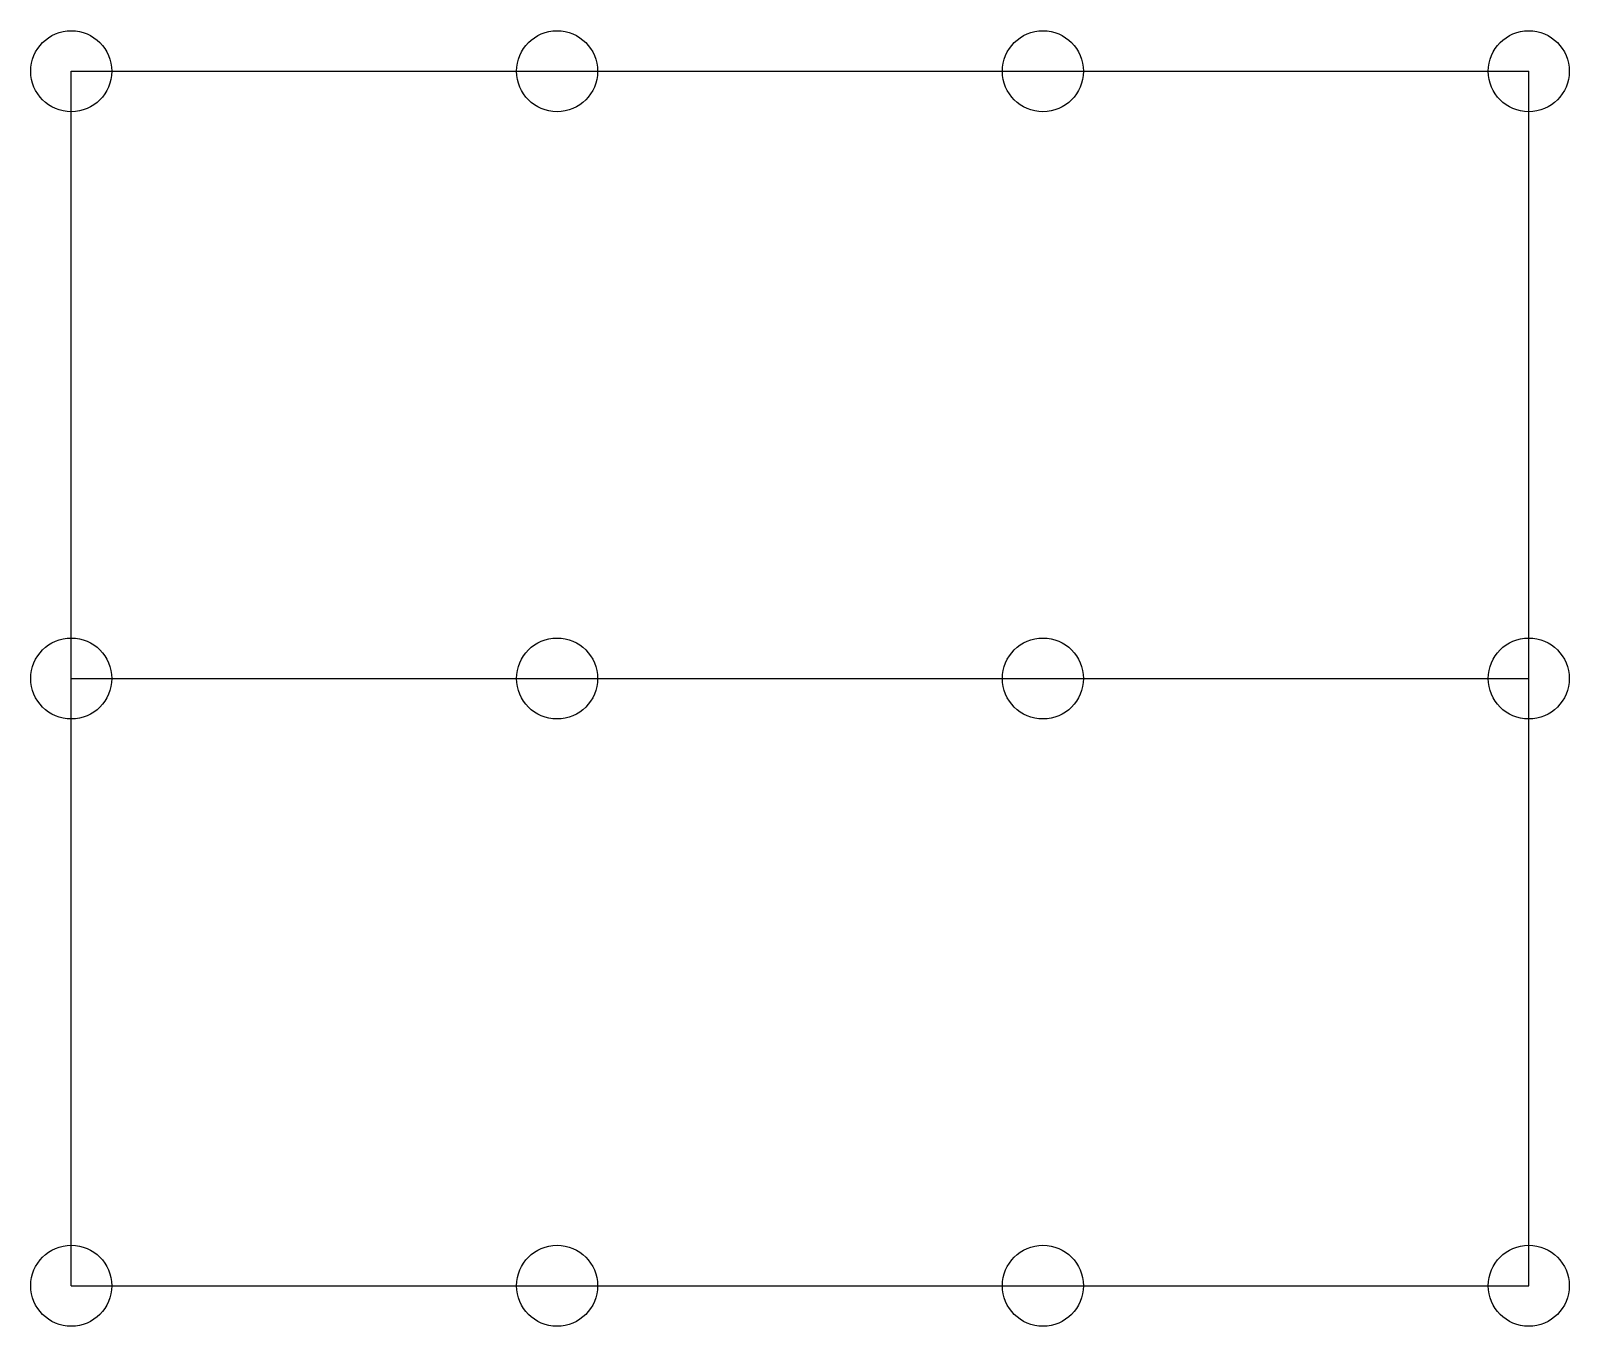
# Model space of a CAD drawing. Header units: metres. Extents: x -6 to 222, y -6 to 186.
import ezdxf

# ---------------------------------------------------------------- set-up
doc = ezdxf.new("R2010")
doc.units = ezdxf.units.M

msp = doc.modelspace()

# ---------------------------------------------------------------- linework, layer by layer
at = {"layer": '01_FOOTINGS'}
for centre in [(0, 180), (72, 180), (144, 180), (216, 180), (0, 90), (72, 90), (144, 90), (216, 90), (0, 0), (72, 0), (144, 0), (216, 0)]:
    msp.add_circle(centre, 6, dxfattribs=at)
at = {"layer": '03_BEAMS_MAIN'}
for p, q in [((0, 180), (216, 180)), ((0, 0), (0, 180)), ((216, 0), (216, 180)), ((0, 90), (216, 90)), ((0, 0), (216, 0))]:
    msp.add_line(p, q, dxfattribs=at)

doc.saveas('drawing.dxf')
